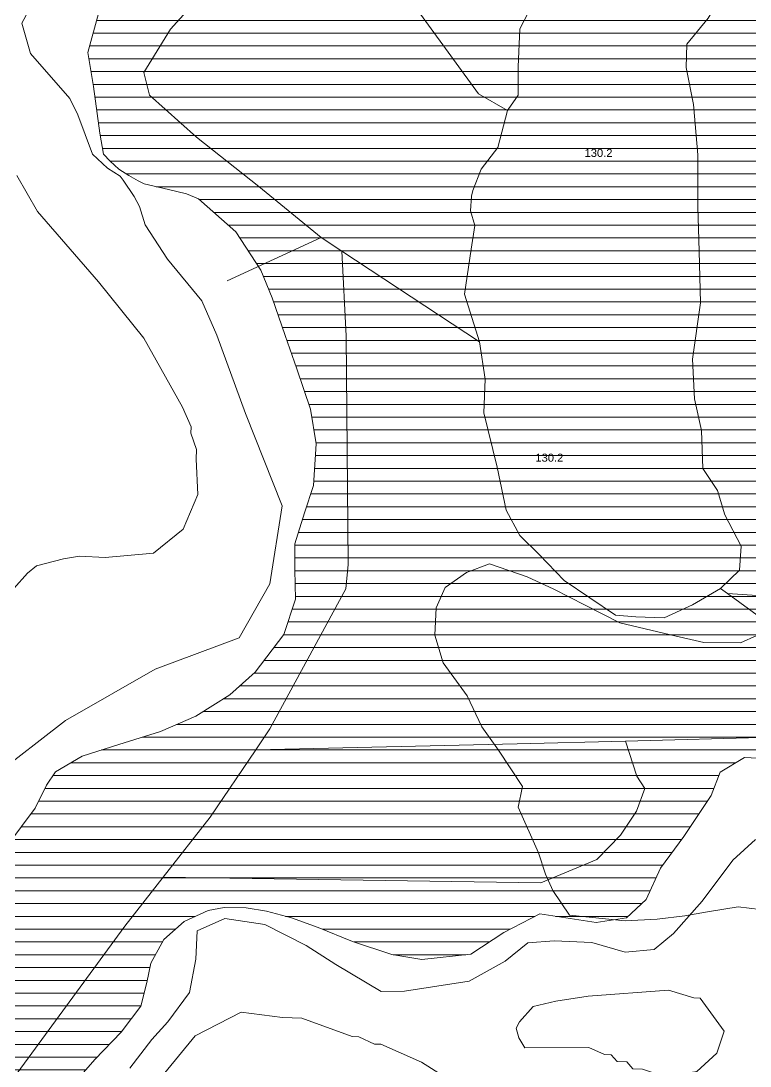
# Model space of a CAD drawing. Header units: millimetres. Extents: x 396621004 to 402046651, y 6785344214 to 6789799943.
# Drawn here: x 398049689 to 398277470, y 6787846776 to 6788173392 of the extents above; entities that cross this region are included whole.
import ezdxf

# ---------------------------------------------------------------- set-up
doc = ezdxf.new("R2010")
doc.units = ezdxf.units.MM
doc.header["$MEASUREMENT"] = 0
doc.layers.add('02 Korkeuskayrat_Kynä_nro__2', color=8, linetype='Continuous', lineweight=15)
doc.layers.add('02 Suot_Kynä_nro__101', color=252, linetype='Continuous', lineweight=15)
for name, color, linetype, lineweight, true_color in [('02 Korkeuskayrat_Kynä_nro__62', 7, 'Continuous', 20, 0xaaaaaa), ('02 Maaston rajat_Kynä_nro__82', 7, 'Continuous', 20, 0xaaaaaa), ('02 Suot_Kynä_nro__102', 7, 'Continuous', 15, 0xcccccc), ('02 Vesialueet_Kynä_nro__105', 7, 'Continuous', 15, 0xcae6ff)]:
    doc.layers.add(name, color=color, linetype=linetype, lineweight=lineweight, true_color=true_color)
doc.styles.add('LUOTU_TYYLI_5', font='')
doc.styles.get('LUOTU_TYYLI_5').set_extended_font_data('Arial')
pattern_1 = [(0, (1245072124.6, 6788065563.7), (0, 4000), [])]

msp = doc.modelspace()

# ---------------------------------------------------------------- hatches: boundary and pattern name
at = {"layer": '02 Suot_Kynä_nro__102', "linetype": 'Continuous', "lineweight": 15, "true_color": 0xcccccc}
h = msp.add_hatch(dxfattribs=at)
h.set_pattern_fill('KAJO___suo', color=254, style=0, pattern_type=2)
h.set_pattern_definition(pattern_1)
h.paths.add_polyline_path([(398287430.92, 6788080109.44), (398283817.23, 6788095602.98), (398283556.1, 6788103084.69), (398283581.37, 6788106065.37), (398283008.57, 6788108906.02), (398281433.37, 6788114417.29), (398281197.51, 6788115317.49), (398280355.15, 6788119928.55), (398280279.34, 6788125569.84), (398283303.39, 6788137992.68), (398287877.37, 6788152405.98), (398291676.38, 6788159617.63), (398294666.73, 6788166429.18), (398296470.56, 6788168480.71), (398286024.19, 6788175771.32), (398273018.26, 6788186883.86), (398273793.22, 6788192855.23), (398281037.46, 6788209038.93), (398287498.31, 6788218751.15), (398308548.71, 6788230303.8), (398327577.47, 6788241436.34), (398349293.34, 6788256459.78), (398356318.56, 6788278664.86), (398355294.26, 6788285162.72), (398349529.2, 6788277374.57), (398338140.58, 6788266552.09), (398325547.4, 6788260330.67), (398311345.33, 6788254309.29), (398297926.64, 6788258890.34), (398288711.3, 6788266482.07), (398278291.39, 6788276884.45), (398264274.63, 6788284266.14), (398249255.48, 6788295658.75), (398235221.87, 6788310652.18), (398225408.46, 6788319044.1), (398213590.24, 6788324235.29), (398200988.64, 6788321814.73), (398188782.94, 6788319194.13), (398176383.5, 6788318784.04), (398168372.73, 6788320974.54), (398161566.51, 6788319764.26), (398154179.07, 6788312342.57), (398149588.25, 6788304540.78), (398151003.4, 6788294928.58), (398153816.86, 6788283325.93), (398159216.35, 6788274753.97), (398143683.35, 6788227023.05), (398131494.5, 6788224852.55), (398125892.86, 6788225852.78), (398118480.15, 6788229043.51), (398112069.84, 6788235645.02), (398104454.97, 6788239435.89), (398098457.41, 6788235224.92), (398090876.23, 6788223002.13), (398087489.97, 6788211989.61), (398073936.51, 6788175751.32), (398070550.25, 6788163538.52), (398072369.74, 6788152936.1), (398074391.38, 6788138322.75), (398075478.02, 6788131761.25), (398077592.33, 6788129590.76), (398080287.86, 6788127010.17), (398083362.44, 6788125109.73), (398086352.8, 6788123369.33), (398088163.86, 6788122429.12), (398095812.42, 6788120668.72), (398101380.38, 6788119358.42), (398105137.27, 6788117758.05), (398116829.14, 6788107505.7), (398124654.6, 6788095522.96), (398128192.48, 6788086880.99), (398132244.2, 6788075038.28), (398135891.59, 6788064685.91), (398140187.59, 6788052033.01), (398141931.26, 6788041200.54), (398141072.06, 6788028177.56), (398138241.75, 6788019665.61), (398135251.4, 6788009973.39), (398135234.55, 6788001881.54), (398135512.53, 6787992669.43), (398131797.75, 6787981696.92), (398122910.93, 6787969844.21), (398114967.54, 6787962782.59), (398104328.61, 6787956141.08), (398093293.79, 6787951349.98), (398080254.16, 6787947259.04), (398068789.73, 6787943668.22), (398060458.86, 6787938767.1), (398057712.79, 6787934526.13), (398054191.75, 6787927414.5), (398045608.18, 6787915941.88), (398036603.42, 6787898917.98), (398032415.87, 6787885500.71), (398037277.3, 6787871331.67), (398037673.21, 6787858298.69), (398040006.53, 6787843685.35), (398040208.69, 6787837163.86), (398038481.87, 6787832232.73), (398034758.67, 6787827401.62), (398028752.69, 6787816669.17), (398018189.58, 6787804636.41), (398011122.24, 6787792443.63), (398001628.92, 6787781871.21), (397992388.3, 6787776790.04), (397983459.36, 6787778700.48), (397973637.52, 6787782651.38), (397963984.15, 6787790603.2), (397954912.01, 6787800035.36), (397942975.87, 6787812598.24), (397930938.64, 6787823160.65), (397920367.11, 6787832652.82), (397908313.03, 6787842725.13), (397892721.08, 6787851947.24), (397884339.66, 6787854837.9), (397874374.63, 6787855788.12), (397866860.84, 6787855638.08), (397857165.35, 6787851577.15), (397851934.34, 6787846806.06), (397849685.25, 6787841404.83), (397848910.29, 6787835433.46), (397850611.84, 6787828851.95), (397856735.75, 6787820560.06), (397866751.33, 6787809587.55), (397878139.94, 6787796054.45), (397888147.1, 6787785081.94), (397909071.15, 6787761096.45), (397937618.5, 6787728749.05), (397940979.49, 6787725588.33), (397946446.36, 6787724838.16), (397952536.58, 6787726558.55), (397959123.78, 6787728258.94), (397964615.92, 6787728008.88), (397974016.58, 6787725578.33), (397980418.46, 6787723277.8), (397984731.31, 6787719076.84), (397987519.5, 6787714435.78), (397991377.48, 6787700252.53), (397993543.2, 6787690228.45), (397997105.48, 6787694281.17), (397997375.03, 6787705753.79), (397997577.2, 6787722277.57), (397999034.47, 6787734470.36), (398005638.52, 6787748913.67), (398011400.21, 6787757555.64), (398018425.44, 6787767297.87), (398025602.29, 6787777790.27), (398029873.02, 6787785322), (398034211.14, 6787792323.6), (398044605.78, 6787802966.03), (398053214.62, 6787809017.42), (398061916.13, 6787814868.76), (398065900.46, 6787820310), (398064872.79, 6787826541.43), (398063415.52, 6787832062.69), (398064948.6, 6787838464.15), (398068494.91, 6787843915.4), (398072824.61, 6787848886.54), (398081037.55, 6787857348.47), (398087153.03, 6787865500.34), (398088989.36, 6787872922.04), (398090236.05, 6787878923.41), (398094296.19, 6787886285.09), (398100698.07, 6787892006.4), (398108169.75, 6787895427.19), (398113232.29, 6787896367.4), (398120021.65, 6787896257.38), (398126448.81, 6787895167.13), (398134164.76, 6787893076.65), (398142546.18, 6787890085.96), (398153303.03, 6787885734.97), (398165584.54, 6787881634.03), (398174900.96, 6787880073.67), (398190257.06, 6787881734.05), (398200567.46, 6787888535.61), (398211804.45, 6787894306.93), (398229392.79, 6787891636.32), (398235045.04, 6787892488.68), (398221019.8, 6787893936.84), (398215864.6, 6787901678.62), (398213598.67, 6787906789.79), (398211400.12, 6787913401.3), (398205048.78, 6787927704.57), (398206346.01, 6787934156.05), (398198857.49, 6787945508.64), (398193685.44, 6787952750.3), (398189128.31, 6787962472.52), (398181589.25, 6787972834.89), (398178986.38, 6787981456.87), (398179373.86, 6787989948.81), (398182170.47, 6787996330.27), (398188892.45, 6788001031.35), (398196027.18, 6788003701.96), (398207853.82, 6787999661.03), (398216184.69, 6787995770.14), (398225964.41, 6787990819.01), (398236729.68, 6787985317.75), (398252574.35, 6787981586.9), (398262977.41, 6787979106.33), (398274483.95, 6787979076.32), (398284701.7, 6787983617.36), (398294136.05, 6787992689.44), (398297589.7, 6788002541.69), (398297117.98, 6788014084.33), (398294742.55, 6788027707.45), (398295340.53, 6788040839.23), (398291398.4, 6788053313.31)])
h = msp.add_hatch(dxfattribs=at)
h.set_pattern_fill('KAJO___suo', color=254, style=0, pattern_type=2)
h.set_pattern_definition(pattern_1)
h.paths.add_polyline_path([(398256794.54, 6787918502.46), (398265302.3, 6787931315.4), (398268098.92, 6787938587.06), (398275705.36, 6787943168.11), (398288012.14, 6787942607.98), (398298920.62, 6787938407.02), (398301346.6, 6787933045.79), (398301801.47, 6787916672.05), (398310646.17, 6787904879.35), (398322034.79, 6787898207.82), (398331924.01, 6787895887.29), (398348695.27, 6787894566.99), (398361574.85, 6787897177.59), (398369619.32, 6787901978.68), (398376189.67, 6787908060.08), (398381462.8, 6787915351.74), (398370646.99, 6787924663.87), (398353892.59, 6787932515.67), (398338940.82, 6787943828.26), (398339185.1, 6787952090.15), (398334838.56, 6787959351.81), (398329051.59, 6787963202.69), (398321782.08, 6787967623.7), (398318867.54, 6787973555.06), (398334232.06, 6787979186.35), (398344870.98, 6787976815.81), (398363764.96, 6787969714.18), (398375018.8, 6787965053.11), (398385506.1, 6787959931.94), (398403591.42, 6787947619.13), (398415027.54, 6787936505.26), (398407659.99, 6787946928.97), (398389187.18, 6787969804.2), (398367724.02, 6787992819.47), (398352247.92, 6788010703.28), (398345258.47, 6788005102.28), (398336253.71, 6788001121.37), (398330550.98, 6787997940.64), (398317561.89, 6788002951.78), (398312457.23, 6788005832.44), (398302205.8, 6788019115.48), (398295340.53, 6788040839.23), (398294742.55, 6788027707.45), (398297117.98, 6788014084.33), (398297589.7, 6788002541.69), (398294136.05, 6787992689.44), (398284701.7, 6787983617.36), (398274483.95, 6787979076.32), (398262977.41, 6787979106.33), (398252574.35, 6787981586.9), (398236729.68, 6787985317.75), (398225964.41, 6787990819.01), (398216184.69, 6787995770.14), (398207853.82, 6787999661.03), (398196027.18, 6788003701.96), (398188892.45, 6788001031.35), (398182170.47, 6787996330.27), (398179373.86, 6787989948.81), (398178986.38, 6787981456.87), (398181589.25, 6787972834.89), (398189128.31, 6787962472.52), (398193685.44, 6787952750.3), (398198857.49, 6787945508.64), (398206346.01, 6787934156.05), (398205048.78, 6787927704.57), (398211400.12, 6787913401.3), (398213598.67, 6787906789.79), (398215864.6, 6787901678.62), (398221019.8, 6787893936.84), (398235045.04, 6787892488.68), (398238877.68, 6787893066.65), (398245026.86, 6787898887.98), (398249457.64, 6787908610.2)])

# ---------------------------------------------------------------- linework, layer by layer
at = {"layer": '02 Korkeuskayrat_Kynä_nro__2', "color": 8, "linetype": 'Continuous', "lineweight": 15, "flags": 128}
for points in [[(398081585.08, 6788123589.38), (398080709.03, 6788124919.69), (398076758.4, 6788127400.26), (398072074.91, 6788131731.25), (398067500.93, 6788144024.06), (398064965.45, 6788149125.23), (398052700.79, 6788163208.45), (398049929.45, 6788172720.62), (398055312.08, 6788182532.87)], [(398047503.47, 6787996010.2), (398051732.08, 6788000821.3), (398054545.54, 6788003111.82), (398062952.23, 6788005312.32), (398067989.5, 6788006082.5), (398075983.43, 6788005712.42), (398091061.55, 6788007022.72), (398100420.1, 6788014604.45), (398104918.26, 6788025406.92), (398104421.27, 6788036449.45), (398104564.47, 6788039440.13), (398102795.53, 6788044531.3), (398102888.19, 6788046521.75), (398100158.97, 6788052663.16), (398088138.59, 6788074238.09), (398073936.51, 6788091902.13), (398054916.18, 6788113807.15), (398048430.06, 6788125109.73)], [(398081585.08, 6788123589.38), (398085097.69, 6788118538.23), (398086748.7, 6788115377.51), (398088542.92, 6788109636.19), (398095483.91, 6788098913.74), (398106164.94, 6788085890.76), (398110932.66, 6788075148.3), (398119844.76, 6788050682.7), (398131309.19, 6788021846.11), (398127434.36, 6787997460.53), (398117898.92, 6787980606.67), (398091642.78, 6787970784.43), (398063600.84, 6787954770.76), (398040739.37, 6787937026.7)], [(398279142.17, 6787917602.26), (398272083.25, 6787911160.79), (398262480.42, 6787898317.85), (398253500.94, 6787888205.53), (398247511.8, 6787883214.39), (398238448.08, 6787882374.2), (398228061.87, 6787885354.88), (398216311.04, 6787885895), (398208013.87, 6787885264.86), (398200988.64, 6787879573.56), (398189684.26, 6787873332.13), (398169493.06, 6787870241.42), (398162223.55, 6787870071.38), (398148072.01, 6787878483.31), (398138822.98, 6787884424.67), (398125842.31, 6787891036.18), (398113400.76, 6787892856.6), (398104699.25, 6787888995.71), (398104303.34, 6787880233.71), (398102323.81, 6787869801.32), (398095635.53, 6787860589.22), (398090623.53, 6787855057.95), (398083699.39, 6787846095.9)], [(398094616.28, 6787844675.57), (398104160.14, 6787856248.22), (398118513.84, 6787863599.9), (398131452.39, 6787862009.54), (398137449.94, 6787861729.48), (398153201.94, 6787855998.17), (398155198.32, 6787855908.14), (398160100.82, 6787853677.63), (398162105.62, 6787853587.61), (398174858.84, 6787847996.33), (398188479.7, 6787839364.36)]]:
    msp.add_lwpolyline(points, dxfattribs=at)
msp.add_lwpolyline([(398204383.32, 6787858658.77), (398205242.52, 6787855618.08), (398207104.12, 6787852527.37), (398227126.86, 6787852607.39), (398232029.35, 6787850376.88), (398234034.15, 6787850286.86), (398235937.87, 6787848196.38), (398238936.65, 6787848056.35), (398240840.37, 6787845965.87), (398243839.14, 6787845835.84), (398250738.02, 6787843515.31), (398260820.98, 6787845055.66), (398267088.09, 6787850766.97), (398269412.99, 6787857668.55), (398261873.93, 6787868030.92), (398259877.55, 6787868120.94), (398251976.28, 6787870491.48), (398226865.73, 6787868641.06), (398216782.76, 6787867100.71), (398209698.57, 6787865420.32), (398205469.96, 6787860609.22)], close=True, dxfattribs=at)
at = {"layer": '02 Maaston rajat_Kynä_nro__82', "color": 253, "linetype": 'Continuous', "lineweight": 20, "true_color": 0xaaaaaa, "flags": 128}
for points in [[(398075478.02, 6788131761.25), (398074391.38, 6788138322.75), (398072369.74, 6788152936.1), (398070550.25, 6788163538.52), (398073936.51, 6788175751.32), (398087489.97, 6788211989.61), (398090876.23, 6788223002.13), (398098457.41, 6788235224.92), (398104454.97, 6788239435.89), (398112069.84, 6788235645.02), (398118480.15, 6788229043.51), (398125892.86, 6788225852.78), (398131494.5, 6788224852.55), (398143683.35, 6788227023.05)], [(398201721.49, 6788145404.37), (398201873.11, 6788145674.44), (398205065.63, 6788150215.48), (398204972.97, 6788159007.49), (398205545.77, 6788170900.21), (398208216.03, 6788176141.41), (398213337.54, 6788192955.25), (398219478.29, 6788191034.81), (398230765.82, 6788192255.09), (398237622.58, 6788197986.4)], [(398270533.32, 6788188124.15), (398268368.47, 6788181012.52), (398264409.41, 6788174220.97), (398257687.43, 6788166159.12), (398257493.69, 6788158797.44), (398259843.85, 6788147244.8), (398261191.62, 6788131561.21), (398261132.66, 6788115817.61), (398261141.08, 6788115347.5)], [(398190408.68, 6788118598.24), (398190829.86, 6788120408.66), (398193449.58, 6788127070.18), (398198655.32, 6788133841.73), (398201721.49, 6788145404.37)], [(398075478.02, 6788131761.25), (398077592.33, 6788129590.76), (398080287.86, 6788127010.17), (398083362.44, 6788125109.73), (398086352.8, 6788123369.33)], [(398086352.8, 6788123369.33), (398088163.86, 6788122429.12), (398095812.42, 6788120668.72), (398101380.38, 6788119358.42), (398105137.27, 6788117758.05)], [(398105137.27, 6788117758.05), (398116829.14, 6788107505.7), (398124654.6, 6788095522.96), (398128192.48, 6788086880.99), (398132244.2, 6788075038.28), (398135891.59, 6788064685.91), (398140187.59, 6788052033.01), (398141931.26, 6788041200.54), (398141072.06, 6788028177.56), (398138241.75, 6788019665.61), (398135251.4, 6788009973.39), (398135234.55, 6788001881.54), (398135512.53, 6787992669.43), (398131797.75, 6787981696.92), (398122910.93, 6787969844.21), (398114967.54, 6787962782.59), (398104328.61, 6787956141.08), (398093293.79, 6787951349.98), (398080254.16, 6787947259.04), (398068789.73, 6787943668.22), (398060458.86, 6787938767.1), (398057712.79, 6787934526.13), (398054191.75, 6787927414.5), (398045608.18, 6787915941.88)], [(398192952.59, 6788073077.83), (398188218.57, 6788087971.24), (398190383.41, 6788102044.45), (398191486.9, 6788109416.14), (398190130.71, 6788113997.19), (398190408.68, 6788118598.24)], [(398261141.08, 6788115347.5), (398261595.95, 6788101444.32), (398261991.86, 6788085250.61), (398259464.8, 6788067726.6), (398260079.71, 6788055243.75), (398262244.56, 6788045371.49), (398262758.4, 6788033558.79), (398267323.95, 6788026637.2), (398269589.88, 6788019065.47), (398274660.85, 6788009203.21), (398274121.74, 6788001701.5), (398268267.39, 6787996060.21)], [(398268267.39, 6787996060.21), (398259464.8, 6787990909.03), (398250594.82, 6787986838.1), (398241750.11, 6787987158.17), (398235415.61, 6787987678.29), (398219410.9, 6787998540.78), (398211551.75, 6788006652.63), (398205495.23, 6788012624), (398201266.62, 6788020515.8), (398198478.43, 6788033918.87), (398194342.47, 6788050922.76), (398194713.11, 6788061415.16), (398192952.59, 6788073077.83)], [(398280666.83, 6787895697.25), (398273700.56, 6787896517.43), (398264114.59, 6787894957.08), (398257055.67, 6787893776.81), (398248488.93, 6787892676.56), (398238456.51, 6787892136.43), (398221019.8, 6787893936.84), (398215864.6, 6787901678.62), (398213598.67, 6787906789.79), (398211400.12, 6787913401.3), (398205048.78, 6787927704.57), (398206346.01, 6787934156.05), (398198857.49, 6787945508.64), (398193685.44, 6787952750.3), (398189128.31, 6787962472.52), (398181589.25, 6787972834.89), (398178986.38, 6787981456.87), (398179373.86, 6787989948.81), (398182170.47, 6787996330.27), (398188892.45, 6788001031.35), (398196027.18, 6788003701.96), (398207853.82, 6787999661.03), (398216184.69, 6787995770.14), (398225964.41, 6787990819.01), (398236729.68, 6787985317.75), (398252574.35, 6787981586.9), (398262977.41, 6787979106.33), (398274483.95, 6787979076.32), (398284701.7, 6787983617.36)], [(398068494.91, 6787843915.4), (398072824.61, 6787848886.54), (398081037.55, 6787857348.47), (398087153.03, 6787865500.34), (398088989.36, 6787872922.04), (398090236.05, 6787878923.41), (398094296.19, 6787886285.09), (398100698.07, 6787892006.4), (398108169.75, 6787895427.19), (398113232.29, 6787896367.4), (398120021.65, 6787896257.38), (398126448.81, 6787895167.13), (398134164.76, 6787893076.65), (398142546.18, 6787890085.96), (398153303.03, 6787885734.97), (398165584.54, 6787881634.03), (398174900.96, 6787880073.67), (398190257.06, 6787881734.05), (398200567.46, 6787888535.61), (398211804.45, 6787894306.93), (398229392.79, 6787891636.32), (398238877.68, 6787893066.65), (398245026.86, 6787898887.98), (398249457.64, 6787908610.2), (398256794.54, 6787918502.46), (398265302.3, 6787931315.4), (398268098.92, 6787938587.06), (398275705.36, 6787943168.11), (398288012.14, 6787942607.98)]]:
    msp.add_lwpolyline(points, dxfattribs=at)
at = {"layer": '02 Suot_Kynä_nro__101', "color": 252, "linetype": 'Continuous', "lineweight": 15, "flags": 128}
for points in [[(398045608.18, 6787915941.88), (398054191.75, 6787927414.5), (398057712.79, 6787934526.13), (398060458.86, 6787938767.1), (398068789.73, 6787943668.22), (398080254.16, 6787947259.04), (398093293.79, 6787951349.98), (398104328.61, 6787956141.08), (398114967.54, 6787962782.59), (398122910.93, 6787969844.21), (398131797.75, 6787981696.92), (398135512.53, 6787992669.43), (398135234.55, 6788001881.54), (398135251.4, 6788009973.39), (398138241.75, 6788019665.61), (398141072.06, 6788028177.56), (398141931.26, 6788041200.54), (398140187.59, 6788052033.01), (398135891.59, 6788064685.91), (398132244.2, 6788075038.28), (398128192.48, 6788086880.99), (398124654.6, 6788095522.96), (398116829.14, 6788107505.7), (398105137.27, 6788117758.05), (398101380.38, 6788119358.42), (398095812.42, 6788120668.72), (398088163.86, 6788122429.12), (398086352.8, 6788123369.33), (398083362.44, 6788125109.73), (398080287.86, 6788127010.17), (398077592.33, 6788129590.76), (398075478.02, 6788131761.25), (398074391.38, 6788138322.75), (398072369.74, 6788152936.1), (398070550.25, 6788163538.52), (398073936.51, 6788175751.32)], [(398208216.03, 6788176141.41), (398205545.77, 6788170900.21), (398204972.97, 6788159007.49), (398205065.63, 6788150215.48), (398201873.11, 6788145674.44), (398201721.49, 6788145404.37), (398198655.32, 6788133841.73), (398193449.58, 6788127070.18), (398190829.86, 6788120408.66), (398190408.68, 6788118598.24), (398190130.71, 6788113997.19), (398191486.9, 6788109416.14), (398190383.41, 6788102044.45), (398188218.57, 6788087971.24), (398192952.59, 6788073077.83), (398194713.11, 6788061415.16), (398194342.47, 6788050922.76), (398198478.43, 6788033918.87), (398201266.62, 6788020515.8), (398205495.23, 6788012624), (398211551.75, 6788006652.63), (398219410.9, 6787998540.78), (398235415.61, 6787987678.29), (398241750.11, 6787987158.17), (398250594.82, 6787986838.1), (398259464.8, 6787990909.03), (398268267.39, 6787996060.21), (398274121.74, 6788001701.5), (398274660.85, 6788009203.21), (398269589.88, 6788019065.47), (398267323.95, 6788026637.2), (398262758.4, 6788033558.79), (398262244.56, 6788045371.49), (398260079.71, 6788055243.75), (398259464.8, 6788067726.6), (398261991.86, 6788085250.61), (398261595.95, 6788101444.32), (398261141.08, 6788115347.5), (398261132.66, 6788115817.61), (398261191.62, 6788131561.21), (398259843.85, 6788147244.8), (398257493.69, 6788158797.44), (398257687.43, 6788166159.12), (398264409.41, 6788174220.97)], [(398288012.14, 6787942607.98), (398275705.36, 6787943168.11), (398268098.92, 6787938587.06), (398265302.3, 6787931315.4), (398256794.54, 6787918502.46), (398249457.64, 6787908610.2), (398245026.86, 6787898887.98), (398238877.68, 6787893066.65), (398229392.79, 6787891636.32), (398211804.45, 6787894306.93), (398200567.46, 6787888535.61), (398190257.06, 6787881734.05), (398174900.96, 6787880073.67), (398165584.54, 6787881634.03), (398153303.03, 6787885734.97), (398142546.18, 6787890085.96), (398134164.76, 6787893076.65), (398126448.81, 6787895167.13), (398120021.65, 6787896257.38), (398113232.29, 6787896367.4), (398108169.75, 6787895427.19), (398100698.07, 6787892006.4), (398094296.19, 6787886285.09), (398090236.05, 6787878923.41), (398088989.36, 6787872922.04), (398087153.03, 6787865500.34), (398081037.55, 6787857348.47), (398072824.61, 6787848886.54), (398068494.91, 6787843915.4)]]:
    msp.add_lwpolyline(points, dxfattribs=at)
at = {"layer": '02 Vesialueet_Kynä_nro__105', "color": 254, "linetype": 'Continuous', "lineweight": 15, "true_color": 0xcae6ff}
for p, q in [((398104539.2, 6788137092.47), (398123980.71, 6788121648.94)), ((398123980.71, 6788121648.94), (398143531.73, 6788105685.29)), ((398143531.73, 6788105685.29), (398114158.88, 6788092212.21)), ((398143531.73, 6788105685.29), (398149975.73, 6788101434.32)), ((398163099.59, 6788092772.33), (398149975.73, 6788101434.32)), ((398149975.73, 6788101434.32), (398163099.59, 6788092772.33)), ((398151340.34, 6788074958.26), (398149975.73, 6788101434.32)), ((398163099.59, 6788092772.33), (398192952.59, 6788073077.83)), ((398270449.08, 6787994449.84), (398268267.39, 6787996060.21)), ((398329877.1, 6787950669.82), (398270449.08, 6787994449.84)), ((398238582.86, 6787948339.29), (398329877.1, 6787950669.82))]:
    msp.add_line(p, q, dxfattribs=at)
at = {"layer": '02 Vesialueet_Kynä_nro__105', "color": 254, "linetype": 'Continuous', "lineweight": 15, "true_color": 0xcae6ff, "flags": 128}
for points in [[(398104539.2, 6788137092.47), (398089882.26, 6788150165.46), (398088071.2, 6788157277.09), (398096393.65, 6788170760.18), (398141653.28, 6788220781.62)], [(398141653.28, 6788220781.62), (398192590.38, 6788150595.56), (398201721.49, 6788145404.37)], [(398264409.41, 6788174220.97), (398257687.43, 6788166159.12), (398257493.69, 6788158797.44), (398259843.85, 6788147244.8), (398261191.62, 6788131561.21), (398261132.66, 6788115817.61), (398261141.08, 6788115347.5), (398261595.95, 6788101444.32), (398261991.86, 6788085250.61), (398259464.8, 6788067726.6), (398260079.71, 6788055243.75), (398262244.56, 6788045371.49), (398262758.4, 6788033558.79), (398267323.95, 6788026637.2), (398269589.88, 6788019065.47), (398274660.85, 6788009203.21), (398274121.74, 6788001701.5), (398268267.39, 6787996060.21), (398259464.8, 6787990909.03), (398250594.82, 6787986838.1), (398241750.11, 6787987158.17), (398235415.61, 6787987678.29), (398219410.9, 6787998540.78), (398211551.75, 6788006652.63), (398205495.23, 6788012624), (398201266.62, 6788020515.8), (398198478.43, 6788033918.87), (398194342.47, 6788050922.76), (398194713.11, 6788061415.16), (398192952.59, 6788073077.83), (398188218.57, 6788087971.24), (398190383.41, 6788102044.45), (398191486.9, 6788109416.14), (398190130.71, 6788113997.19), (398190408.68, 6788118598.24), (398190829.86, 6788120408.66), (398193449.58, 6788127070.18), (398198655.32, 6788133841.73), (398201721.49, 6788145404.37), (398201873.11, 6788145674.44), (398205065.63, 6788150215.48), (398204972.97, 6788159007.49), (398205545.77, 6788170900.21), (398208216.03, 6788176141.41)], [(398123028.85, 6787945648.68), (398127476.48, 6787952220.18), (398151163.45, 6787995920.18), (398151963.69, 6788003551.92), (398151340.34, 6788074958.26)], [(398270449.08, 6787994449.84), (398373561.53, 6787987438.24), (398401114.9, 6788008893.14)], [(398094102.45, 6787905799.56), (398212099.28, 6787904059.16), (398229561.26, 6787911320.82), (398237016.08, 6787918902.56), (398241960.7, 6787926394.27), (398244622.53, 6787933505.9), (398242095.47, 6787937406.79), (398238582.86, 6787948339.29)], [(398123028.85, 6787945648.68), (398204728.69, 6787947469.09), (398238582.86, 6787948339.29)], [(398094102.45, 6787905799.56), (398108776.24, 6787924603.86), (398123028.85, 6787945648.68)], [(397995816.68, 6787775689.79), (398010776.87, 6787793183.79), (398082166.3, 6787890516.06), (398094102.45, 6787905799.56)]]:
    msp.add_lwpolyline(points, dxfattribs=at)

# ---------------------------------------------------------------- texts
at = {"layer": '02 Korkeuskayrat_Kynä_nro__62', "color": 253, "linetype": 'Continuous', "lineweight": 20, "true_color": 0xaaaaaa, "char_height": 2500, "attachment_point": 7, "style": 'LUOTU_TYYLI_5'}
for insert in [(398225752.3, 6788130846.46), (398225752.3, 6788130846.46), (398210387.78, 6788035614.67), (398210387.78, 6788035614.67)]:
    msp.add_mtext('\\A1;{\\pql;\\fArial|b0|i0|c0|p34;130.2}', dxfattribs=dict(at, insert=insert))

doc.saveas('drawing.dxf')
